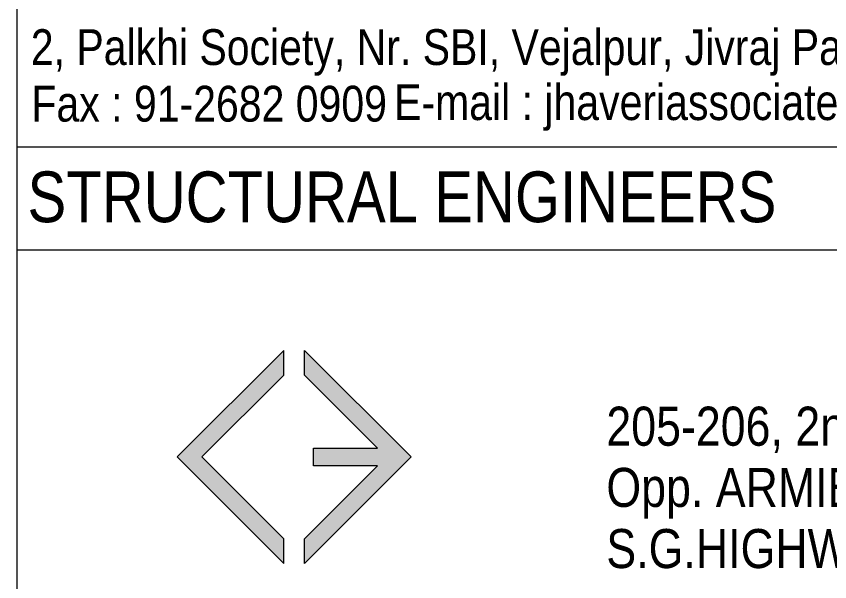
# Model space of a CAD drawing. Header units: millimetres. Extents: x 1112055 to 3390982, y -148532 to 766891.
# Drawn here: x 2217288 to 2222127, y 135578 to 138944 of the extents above; entities that cross this region are included whole.
import ezdxf

# ---------------------------------------------------------------- set-up
doc = ezdxf.new("R2010")
doc.units = ezdxf.units.MM
doc.layers.add('B TITLE BLOCK', color=250, linetype='Continuous', lineweight=0)
doc.layers.add('P_TITLE BLOCK TEXT', color=7, linetype='Continuous', lineweight=9)
doc.layers.add('FORMAT TEXT', color=7, linetype='Continuous')
doc.styles.add('SWINC', font='swissc.ttf')

msp = doc.modelspace()

# ---------------------------------------------------------------- hatches: boundary and pattern name
at = {"layer": 'B TITLE BLOCK', "linetype": 'Continuous', "lineweight": 0}
h = msp.add_hatch(color=251, dxfattribs=at)
h.dxf.hatch_style = 1
h.paths.add_polyline_path([(2218392.590632502, 136320.7895889829), (2218879.499857835, 136807.6988143167), (2218879.499857835, 136954.7846927145), (2218245.504754104, 136320.7895889829), (2218879.499857835, 135686.7944852513), (2218879.499857835, 135833.8803636376)])
h = msp.add_hatch(color=251, dxfattribs=at)
h.dxf.hatch_style = 1
h.paths.add_polyline_path([(2219056.145752776, 136372.7922999978), (2219056.145752776, 136268.7868779682), (2219437.231100533, 136268.7868779682), (2219002.324586203, 135833.8803636376), (2219002.324586203, 135686.7944852513), (2219636.319689935, 136320.7895889829), (2219002.324586203, 136954.7846927145), (2219002.324586203, 136807.6988143167), (2219437.231100533, 136372.7922999978)])

# ---------------------------------------------------------------- linework, layer by layer
at = {"layer": 'B TITLE BLOCK', "color": 250, "lineweight": 0}
msp.add_line((2227353.131110234, 137552.1696406897), (2217292.136366467, 137552.1696406897), dxfattribs=at)
at = {"layer": 'B TITLE BLOCK', "color": 250, "lineweight": 0, "const_width": 8.389066461453254}
for points in [[(2217292.136366467, 122489.4313998243), (2227353.131110234, 122489.4313998243), (2227353.131110234, 198421.0742489729), (2217292.136366467, 198421.0742489729)], [(2227353.131110234, 122489.4313998243), (2217292.136366467, 122489.4313998243), (2217292.136366467, 141679.3829082526), (2227353.131110234, 141679.3829082526)]]:
    msp.add_lwpolyline(points, close=True, dxfattribs=at)
msp.add_lwpolyline([(2217292.136366467, 138166.0725948936), (2227353.131110234, 138166.0725948936)], dxfattribs=at)
at = {"layer": 'B TITLE BLOCK', "color": 251, "linetype": 'Continuous', "lineweight": 0}
for points in [[(2218245.416928716, 136320.8774143684), (2218879.499857835, 135686.7944852492), (2218879.499857835, 135833.8803636357), (2218392.590632502, 136320.7895889811), (2218879.499857835, 136807.6988143143), (2218879.499857835, 136954.7846927126), (2218245.416928716, 136320.7017635818)], [(2219636.407515333, 136320.8774143684), (2219002.324586203, 135686.7944852492), (2219002.324586203, 135833.8803636357), (2219437.231100533, 136268.7868779664), (2219056.145752776, 136268.7868779664), (2219056.145752776, 136372.7922999959), (2219437.231100533, 136372.7922999959), (2219002.324586203, 136807.6988143143), (2219002.324586203, 136954.7846927126), (2219636.407515333, 136320.7017635818)]]:
    msp.add_lwpolyline(points, dxfattribs=at)

# ---------------------------------------------------------------- texts
at = {"layer": 'B TITLE BLOCK', "color": 0, "style": 'SWINC'}
for s, p in [('205-206, 2nd FLOOR ALPHA MEGHACON HOUSE,', (2220798.542548567, 136387.9111132985)), ('Opp. ARMIEDA, PAKAWAN TO SINDHUBHAVAN ROAD,', (2220798.542548567, 136023.6961825183)), ('S.G.HIGHWAY, AHMEDABAD-380054', (2220798.542548567, 135659.481251726))]:
    msp.add_text(s, height=232.2599055373484, dxfattribs=at).set_placement(p)
at = {"layer": 'FORMAT TEXT', "style": 'SWINC'}
msp.add_text('STRUCTURAL ENGINEERS', height=301.8298423128961, dxfattribs=at).set_placement((2217354.77602303, 137718.5095429905))
at = {"layer": 'P_TITLE BLOCK TEXT', "style": 'SWINC'}
for s, p in [('2, Palkhi Society, Nr. SBI, Vejalpur, Jivraj Park, Ahmedabad-380051', (2217374.392601305, 138654.2655048833)), ('Fax : 91-2682 0909', (2217377.978781455, 138317.4843494979)), ('E-mail : jhaveriassociates04@yahoo.co.in,', (2219535.75978937, 138326.6059613327))]:
    msp.add_text(s, height=212.9032250213195, dxfattribs=at).set_placement(p)

doc.saveas('drawing.dxf')
